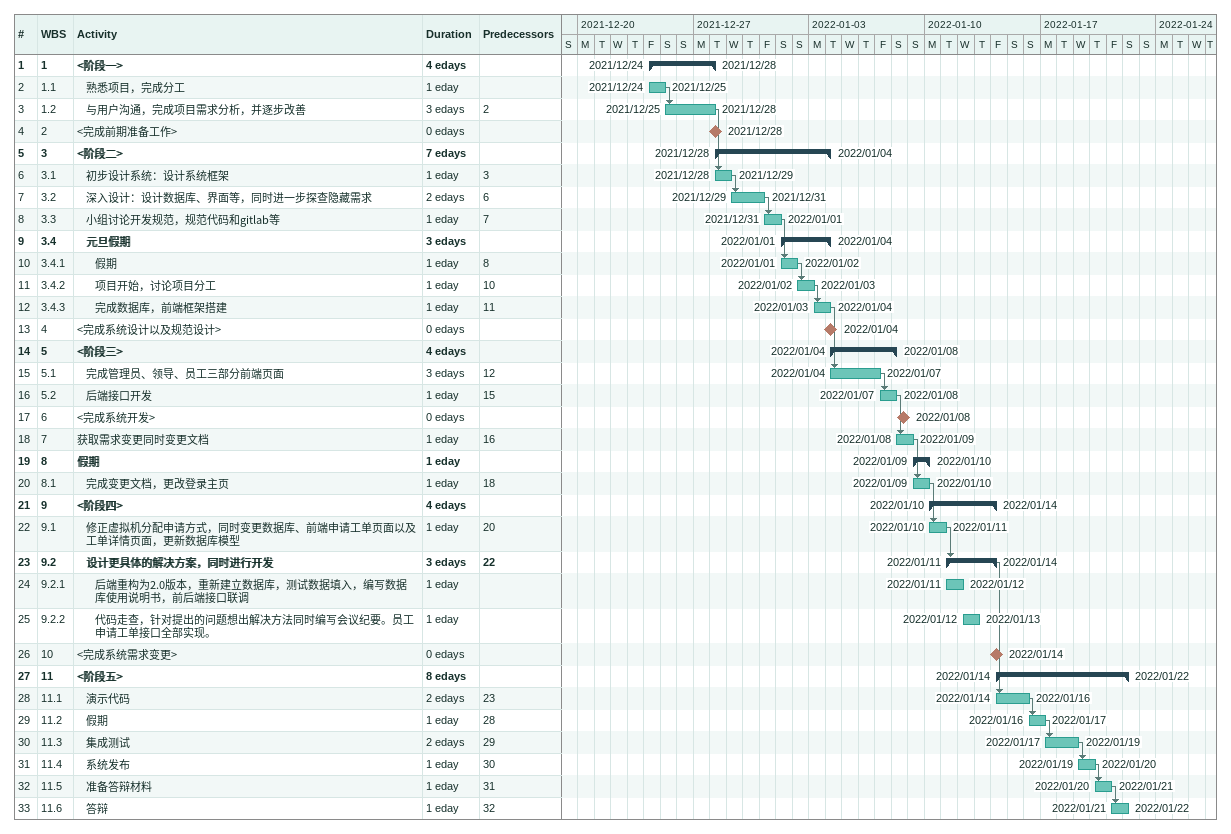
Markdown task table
| ID | WBS | Task | Duration | Start | Finish | Predecessors |
|---|---|---|---|---|---|---|
| 1 | 1 | **<阶段一>** | 4ed | 2021-12-24 | 2021-12-28 |  |
| 2 | 1.1 | 熟悉项目，完成分工 | 1ed | 2021-12-24 | 2021-12-25 |  |
| 3 | 1.2 | 与用户沟通，完成项目需求分析，并逐步改善 | 3ed | 2021-12-25 | 2021-12-28 | 2 |
| 4 | 2 | <完成前期准备工作> | 0ed | 2021-12-28 | 2021-12-28 |  |
| 5 | 3 | **<阶段二>** | 7ed | 2021-12-28 | 2022-01-04 |  |
| 6 | 3.1 | 初步设计系统：设计系统框架 | 1ed | 2021-12-28 | 2021-12-29 | 3 |
| 7 | 3.2 | 深入设计：设计数据库、界面等，同时进一步探查隐藏需求 | 2ed | 2021-12-29 | 2021-12-31 | 6 |
| 8 | 3.3 | 小组讨论开发规范，规范代码和gitlab等 | 1ed | 2021-12-31 | 2022-01-01 | 7 |
| 9 | 3.4 | **元旦假期** | 3ed | 2022-01-01 | 2022-01-04 |  |
| 10 | 3.4.1 | 假期 | 1ed | 2022-01-01 | 2022-01-02 | 8 |
| 11 | 3.4.2 | 项目开始，讨论项目分工 | 1ed | 2022-01-02 | 2022-01-03 | 10 |
| 12 | 3.4.3 | 完成数据库，前端框架搭建 | 1ed | 2022-01-03 | 2022-01-04 | 11 |
| 13 | 4 | <完成系统设计以及规范设计> | 0ed | 2022-01-04 | 2022-01-04 |  |
| 14 | 5 | **<阶段三>** | 4ed | 2022-01-04 | 2022-01-08 |  |
| 15 | 5.1 | 完成管理员、领导、员工三部分前端页面 | 3ed | 2022-01-04 | 2022-01-07 | 12 |
| 16 | 5.2 | 后端接口开发 | 1ed | 2022-01-07 | 2022-01-08 | 15 |
| 17 | 6 | <完成系统开发> | 0ed | 2022-01-08 | 2022-01-08 |  |
| 18 | 7 | 获取需求变更同时变更文档 | 1ed | 2022-01-08 | 2022-01-09 | 16 |
| 19 | 8 | **假期** | 1ed | 2022-01-09 | 2022-01-10 |  |
| 20 | 8.1 | 完成变更文档，更改登录主页 | 1ed | 2022-01-09 | 2022-01-10 | 18 |
| 21 | 9 | **<阶段四>** | 4ed | 2022-01-10 | 2022-01-14 |  |
| 22 | 9.1 | 修正虚拟机分配申请方式，同时变更数据库、前端申请工单页面以及工单详情页面，更新数据库模型 | 1ed | 2022-01-10 | 2022-01-11 | 20 |
| 23 | 9.2 | **设计更具体的解决方案，同时进行开发** | 3ed | 2022-01-11 | 2022-01-14 | 22 |
| 24 | 9.2.1 | 后端重构为2.0版本，重新建立数据库，测试数据填入，编写数据库使用说明书，前后端接口联调 | 1ed | 2022-01-11 | 2022-01-12 |  |
| 25 | 9.2.2 | 代码走查，针对提出的问题想出解决方法同时编写会议纪要。员工申请工单接口全部实现。 | 1ed | 2022-01-12 | 2022-01-13 |  |
| 26 | 10 | <完成系统需求变更> | 0ed | 2022-01-14 | 2022-01-14 |  |
| 27 | 11 | **<阶段五>** | 8ed | 2022-01-14 | 2022-01-22 |  |
| 28 | 11.1 | 演示代码 | 2ed | 2022-01-14 | 2022-01-16 | 23 |
| 29 | 11.2 | 假期 | 1ed | 2022-01-16 | 2022-01-17 | 28 |
| 30 | 11.3 | 集成测试 | 2ed | 2022-01-17 | 2022-01-19 | 29 |
| 31 | 11.4 | 系统发布 | 1ed | 2022-01-19 | 2022-01-20 | 30 |
| 32 | 11.5 | 准备答辩材料 | 1ed | 2022-01-20 | 2022-01-21 | 31 |
| 33 | 11.6 | 答辩 | 1ed | 2022-01-21 | 2022-01-22 | 32 |
